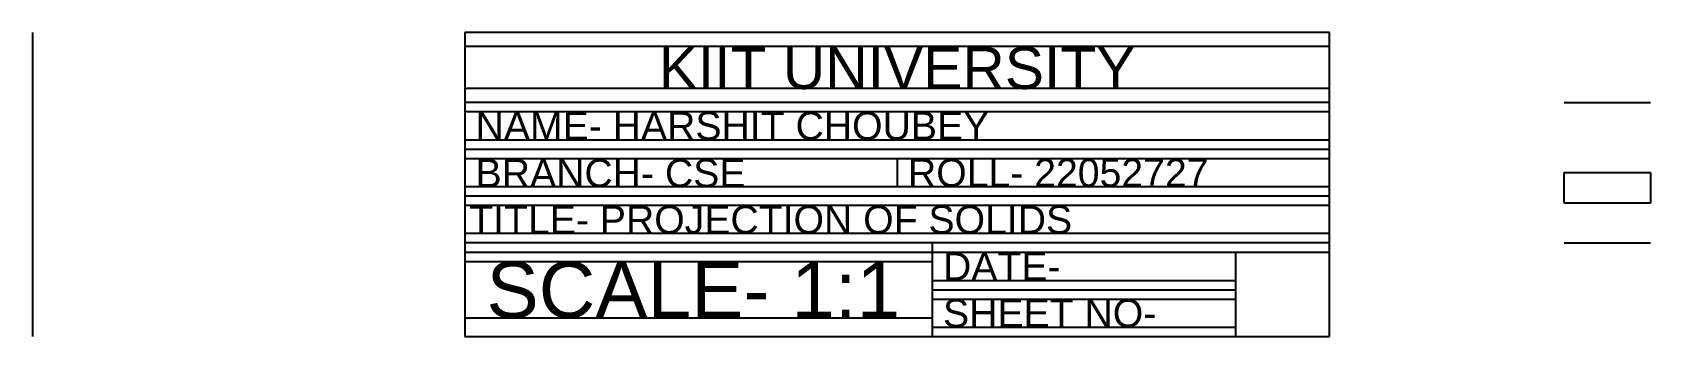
# Model space of a CAD drawing. Header units: millimetres. Extents: x 3073 to 3419, y 1305 to 1370.
import ezdxf

# ---------------------------------------------------------------- set-up
doc = ezdxf.new("R2010")
doc.units = ezdxf.units.MM
doc.styles.get("Standard").update_dxf_attribs({"font": 'arial.ttf'})

msp = doc.modelspace()

# ---------------------------------------------------------------- linework, layer by layer
for p, q in [((3072.52, 1370.01), (3072.52, 1305.01)), ((3072.52, 1370.01), (3072.52, 1305.01)), ((3072.52, 1370.01), (3072.52, 1305.01)), ((3350.02, 1370.01), (3165.02, 1370.01)), ((3165.02, 1370.01), (3165.02, 1305.01)), ((3350.02, 1305.01), (3350.02, 1370.01)), ((3350.02, 1367.01), (3165.02, 1367.01)), ((3350.02, 1358.01), (3165.02, 1358.01)), ((3350.02, 1355.01), (3165.02, 1355.01)), ((3400.25, 1355.05), (3418.75, 1355.05)), ((3400.25, 1355.05), (3418.75, 1355.05)), ((3400.25, 1355.05), (3418.75, 1355.05)), ((3400.25, 1355.05), (3418.75, 1355.05)), ((3350.02, 1353.01), (3165.02, 1353.01)), ((3350.02, 1347.01), (3165.02, 1347.01)), ((3350.02, 1345.01), (3165.02, 1345.01)), ((3350.02, 1343.01), (3165.02, 1343.01)), ((3257.52, 1343.01), (3257.52, 1337.01)), ((3400.25, 1340.05), (3418.75, 1340.05)), ((3400.25, 1333.55), (3400.25, 1340.05)), ((3418.75, 1340.05), (3418.75, 1333.55)), ((3350.02, 1337.01), (3165.02, 1337.01)), ((3350.02, 1335.01), (3165.02, 1335.01)), ((3350.02, 1333.01), (3165.02, 1333.01)), ((3418.75, 1333.55), (3400.25, 1333.55)), ((3350.02, 1327.01), (3165.02, 1327.01)), ((3350.02, 1325.01), (3165.02, 1325.01)), ((3350.02, 1323.01), (3165.02, 1323.01)), ((3265.02, 1325.01), (3265.02, 1305.01)), ((3330.02, 1305.01), (3330.02, 1323.01)), ((3400.25, 1325.05), (3418.75, 1325.05)), ((3400.25, 1325.05), (3418.75, 1325.05)), ((3400.25, 1325.05), (3418.75, 1325.05)), ((3400.25, 1325.05), (3418.75, 1325.05)), ((3400.25, 1325.05), (3418.75, 1325.05)), ((3400.25, 1325.05), (3418.75, 1325.05)), ((3400.25, 1325.05), (3418.75, 1325.05)), ((3265.02, 1321.01), (3165.02, 1321.01)), ((3265.02, 1317.01), (3330.02, 1317.01)), ((3265.02, 1315.01), (3330.02, 1315.01)), ((3265.02, 1313.01), (3330.02, 1313.01)), ((3165.02, 1309.01), (3265.02, 1309.01)), ((3265.02, 1307.01), (3330.02, 1307.01)), ((3165.02, 1305.01), (3350.02, 1305.01))]:
    msp.add_line(p, q)

# ---------------------------------------------------------------- texts
for s, width, insert, char_height, attachment_point in [('{\\C116;\\c3434259;KIIT UNIVERSITY}', 185, (3257.52, 1362.35), 9, 5), (' NAME- HARSHIT CHOUBEY', 185, (3165.02, 1350.01), 6, 4), (' BRANCH- CSE', 92.5, (3165.02, 1339.9), 6, 4), (' ROLL- 22052727', 92.5, (3257.52, 1343.01), 6, 1), (' {\\H2.4x;TITLE- PROJECTION OF SOLIDS}', 185, (3165.02, 1333.01), 2.5, 1), (' DATE- ', 65, (3265.02, 1323.01), 6, 1), (' SCALE- 1:1', 100, (3165.02, 1321.01), 12, 1), (' SHEET NO- ', 65, (3265.02, 1313.01), 6, 1)]:
    msp.add_mtext_dynamic_manual_height_columns(s, width=width, gutter_width=12.5, heights=[0], dxfattribs=dict(insert=insert, char_height=char_height, attachment_point=attachment_point))

doc.saveas('drawing.dxf')
